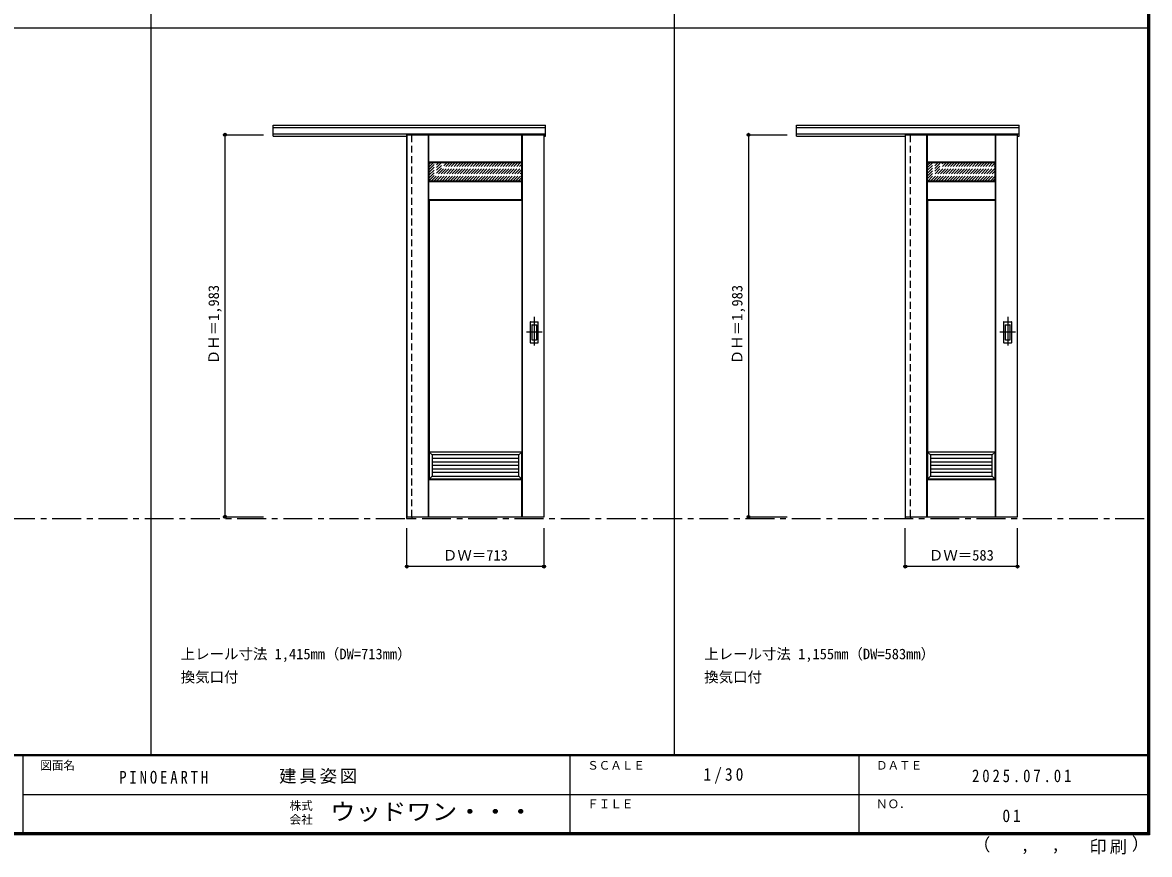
# Model space of a CAD drawing. Units: millimetres, scale not verified. Extents: x -6000 to 5700, y -4307 to 4260.
# Drawn here: x -152 to 5700, y -4307 to 12 of the extents above; entities that cross this region are included whole.
import ezdxf
from ezdxf.enums import TextEntityAlignment as Align

# ---------------------------------------------------------------- set-up
doc = ezdxf.new("R2010")
doc.units = ezdxf.units.MM
doc.header["$LTSCALE"] = 30
doc.header["$PDMODE"] = 32
doc.header["$PDSIZE"] = 15
doc.linetypes.add('CHAIN1', pattern=[8, 5, -1, 1, -1])
doc.linetypes.add('DASHED1', pattern=[1.8, 1.2, -0.6])
for name, color, linetype in [('0-1_通り芯', 4, 'CHAIN1'), ('0-2_扉', 3, 'Continuous'), ('0-3_仕上げ', 7, 'Continuous'), ('0-4_枠', 3, 'Continuous'), ('0-6_引手', 3, 'Continuous'), ('0-A_文字', 7, 'Continuous'), ('0-B_寸法', 4, 'Continuous'), ('0-C_ハッチ', 4, 'DASHED1'), ('F-1_枠', 6, 'Continuous'), ('F-A_文字', 7, 'Continuous')]:
    doc.layers.add(name, color=color, linetype=linetype)
doc.styles.add('ＭＳ ゴシック', font='')
doc.styles.get('ＭＳ ゴシック').set_extended_font_data('MS Gothic')

msp = doc.modelspace()

# ---------------------------------------------------------------- linework, layer by layer
at = {"layer": '0-1_通り芯'}
for p, q in [((2505.25, -1515), (2505.25, -1677)), ((4963.75, -1515), (4963.75, -1677)), ((2546.25, -1596), (2464.25, -1596)), ((5004.75, -1596), (4922.75, -1596))]:
    msp.add_line(p, q, dxfattribs=at)
at = {"layer": '0-1_通り芯', "color": 7}
msp.add_line((-2397.5, -2562.5), (5690, -2562.5), dxfattribs=at)
at = {"layer": '0-2_扉', "color": 4, "linetype": 'DASHED1'}
for p, q in [((1843.25, -570.5), (1843.25, -574.5)), ((4431.75, -570.5), (4431.75, -574.5))]:
    msp.add_line(p, q, dxfattribs=at)
at = {"layer": '0-2_扉'}
for p, q in [((1843.25, -570.5), (1843.25, -2553.5)), ((1843.25, -570.5), (2556.25, -570.5)), ((2556.25, -2553.5), (2556.25, -570.5)), ((4431.75, -570.5), (4431.75, -2553.5)), ((4431.75, -570.5), (5014.75, -570.5)), ((5014.75, -2553.5), (5014.75, -570.5)), ((1843.25, -2553.5), (2556.25, -2553.5)), ((4431.75, -2553.5), (5014.75, -2553.5))]:
    msp.add_line(p, q, dxfattribs=at)
at = {"layer": '0-3_仕上げ'}
for p, q in [((1955.25, -2553.5), (1955.25, -570.5)), ((1956.75, -713.5), (1956.75, -570.5)), ((1958.25, -712), (1958.25, -570.5)), ((2441.25, -712), (2441.25, -570.5)), ((2442.75, -713.5), (2442.75, -570.5)), ((2444.25, -2553.5), (2444.25, -570.5)), ((4543.75, -2553.5), (4543.75, -570.5)), ((4545.25, -713.5), (4545.25, -570.5)), ((4546.75, -712), (4546.75, -570.5)), ((4899.75, -712), (4899.75, -570.5)), ((4901.25, -713.5), (4901.25, -570.5)), ((4902.75, -2553.5), (4902.75, -570.5)), ((1958.25, -712), (1956.75, -713.5)), ((1959.25, -716), (1956.75, -713.5)), ((2441.25, -712), (1958.25, -712)), ((4546.75, -712), (4545.25, -713.5)), ((4547.75, -716), (4545.25, -713.5)), ((4899.75, -712), (4546.75, -712)), ((1956.75, -908.5), (1956.75, -813.5)), ((1958.25, -907), (1958.25, -815)), ((2441.25, -815), (1958.25, -815)), ((2440.25, -811), (2442.75, -813.5)), ((2441.25, -815), (2442.75, -813.5)), ((2441.25, -907), (2441.25, -815)), ((2442.75, -908.5), (2442.75, -813.5)), ((4545.25, -908.5), (4545.25, -813.5)), ((4546.75, -907), (4546.75, -815)), ((4899.75, -815), (4546.75, -815)), ((4898.75, -811), (4901.25, -813.5)), ((4899.75, -815), (4901.25, -813.5)), ((4899.75, -907), (4899.75, -815)), ((4901.25, -908.5), (4901.25, -813.5)), ((1958.25, -907), (1956.75, -908.5)), ((1959.25, -911), (1956.75, -908.5)), ((1958.25, -907), (2441.25, -907)), ((4546.75, -907), (4545.25, -908.5)), ((4547.75, -911), (4545.25, -908.5)), ((4546.75, -907), (4899.75, -907)), ((1959.25, -2218), (1974.25, -2233)), ((1959.25, -2218), (1959.25, -2358)), ((2440.25, -2218), (1959.25, -2218)), ((2425.25, -2233), (2440.25, -2218)), ((2440.25, -2358), (2440.25, -2218)), ((4547.75, -2218), (4562.75, -2233)), ((4547.75, -2218), (4547.75, -2358)), ((4898.75, -2218), (4547.75, -2218)), ((4883.75, -2233), (4898.75, -2218)), ((4898.75, -2358), (4898.75, -2218)), ((1956.75, -2553.5), (1956.75, -2360.5)), ((2441.25, -2362), (1958.25, -2362)), ((1958.25, -2553.5), (1958.25, -2362)), ((1974.25, -2343), (1959.25, -2358)), ((1959.25, -2358), (2440.25, -2358)), ((2440.25, -2358), (2425.25, -2343)), ((2440.25, -2358), (2442.75, -2360.5)), ((2441.25, -2362), (2442.75, -2360.5)), ((2441.25, -2553.5), (2441.25, -2362)), ((2442.75, -2553.5), (2442.75, -2360.5)), ((4545.25, -2553.5), (4545.25, -2360.5)), ((4899.75, -2362), (4546.75, -2362)), ((4546.75, -2553.5), (4546.75, -2362)), ((4562.75, -2343), (4547.75, -2358)), ((4547.75, -2358), (4898.75, -2358)), ((4898.75, -2358), (4883.75, -2343)), ((4898.75, -2358), (4901.25, -2360.5)), ((4899.75, -2362), (4901.25, -2360.5)), ((4899.75, -2553.5), (4899.75, -2362)), ((4901.25, -2553.5), (4901.25, -2360.5))]:
    msp.add_line(p, q, dxfattribs=at)
at = {"layer": '0-3_仕上げ', "color": 3}
for p, q in [((2440.25, -716), (1959.25, -716)), ((1959.25, -811), (1959.25, -716)), ((2440.25, -811), (2440.25, -716)), ((4898.75, -716), (4547.75, -716)), ((4547.75, -811), (4547.75, -716)), ((4898.75, -811), (4898.75, -716)), ((2440.25, -811), (1959.25, -811)), ((4898.75, -811), (4547.75, -811)), ((1959.25, -911), (1959.25, -2358)), ((1959.25, -911), (2440.25, -911)), ((2440.25, -911), (2440.25, -2358)), ((4547.75, -911), (4547.75, -2358)), ((4547.75, -911), (4898.75, -911)), ((4898.75, -911), (4898.75, -2358)), ((1974.25, -2233), (1974.25, -2343)), ((2425.25, -2233), (1974.25, -2233)), ((2425.25, -2251.33), (1974.25, -2251.33)), ((2425.25, -2269.67), (1974.25, -2269.67)), ((2425.25, -2343), (2425.25, -2233)), ((4562.75, -2233), (4562.75, -2343)), ((4883.75, -2233), (4562.75, -2233)), ((4883.75, -2251.33), (4562.75, -2251.33)), ((4883.75, -2269.67), (4562.75, -2269.67)), ((4883.75, -2343), (4883.75, -2233)), ((2425.25, -2288), (1974.25, -2288)), ((2425.25, -2306.33), (1974.25, -2306.33)), ((2425.25, -2324.67), (1974.25, -2324.67)), ((4883.75, -2288), (4562.75, -2288)), ((4883.75, -2306.33), (4562.75, -2306.33)), ((4883.75, -2324.67), (4562.75, -2324.67)), ((2440.25, -2358), (1959.25, -2358)), ((1974.25, -2343), (2425.25, -2343)), ((4898.75, -2358), (4547.75, -2358)), ((4562.75, -2343), (4883.75, -2343))]:
    msp.add_line(p, q, dxfattribs=at)
at = {"layer": '0-3_仕上げ'}
for points in [[(2441.25, -712), (2442.75, -713.5), (2440.25, -716)], [(4899.75, -712), (4901.25, -713.5), (4898.75, -716)], [(1958.25, -815), (1956.75, -813.5), (1959.25, -811)], [(4546.75, -815), (4545.25, -813.5), (4547.75, -811)], [(2441.25, -907), (2442.75, -908.5), (2440.25, -911)], [(4899.75, -907), (4901.25, -908.5), (4898.75, -911)], [(1958.25, -2362), (1956.75, -2360.5), (1959.25, -2358)], [(4546.75, -2362), (4545.25, -2360.5), (4547.75, -2358)]]:
    msp.add_lwpolyline(points, dxfattribs=at)
at = {"layer": '0-4_枠'}
for p, q in [((1149.25, -520.5), (2564.25, -520.5)), ((1149.25, -577.5), (1149.25, -520.5)), ((2564.25, -577.5), (2564.25, -520.5)), ((3867.75, -520.5), (5022.75, -520.5)), ((3867.75, -577.5), (3867.75, -520.5)), ((5022.75, -577.5), (5022.75, -520.5)), ((1149.25, -533.5), (2564.25, -533.5)), ((1149.25, -565.5), (2564.25, -565.5)), ((1149.25, -577.5), (1843.25, -577.5)), ((1842.25, -565.5), (1842.25, -2562.5)), ((1870.25, -570.5), (1870.25, -565.5)), ((2556.25, -577.5), (2564.25, -577.5)), ((3867.75, -533.5), (5022.75, -533.5)), ((3867.75, -565.5), (5022.75, -565.5)), ((3867.75, -577.5), (4431.75, -577.5)), ((4430.75, -565.5), (4430.75, -2562.5)), ((4458.75, -570.5), (4458.75, -565.5)), ((5014.75, -577.5), (5022.75, -577.5)), ((1842.25, -2562.5), (1870.25, -2562.5)), ((1870.25, -2553.5), (1870.25, -2562.5)), ((4430.75, -2562.5), (4458.75, -2562.5)), ((4458.75, -2553.5), (4458.75, -2562.5))]:
    msp.add_line(p, q, dxfattribs=at)
at = {"layer": '0-4_枠', "color": 4, "linetype": 'DASHED1'}
for p, q in [((1870.25, -2553.5), (1870.25, -570.5)), ((4458.75, -2553.5), (4458.75, -570.5))]:
    msp.add_line(p, q, dxfattribs=at)
at = {"layer": '0-6_引手'}
for p, q in [((2484.25, -1542.5), (2484.25, -1649.5)), ((2485.75, -1541), (2524.75, -1541)), ((2526.25, -1649.5), (2526.25, -1542.5)), ((4942.75, -1542.5), (4942.75, -1649.5)), ((4944.25, -1541), (4983.25, -1541)), ((4984.75, -1649.5), (4984.75, -1542.5)), ((2485.75, -1651), (2524.75, -1651)), ((4944.25, -1651), (4983.25, -1651))]:
    msp.add_line(p, q, dxfattribs=at)
at = {"layer": '0-6_引手', "color": 7}
for p, q in [((2492.75, -1558.5), (2492.75, -1633.5)), ((2494.25, -1557), (2516.25, -1557)), ((2517.75, -1633.5), (2517.75, -1558.5)), ((4951.25, -1558.5), (4951.25, -1633.5)), ((4952.75, -1557), (4974.75, -1557)), ((4976.25, -1633.5), (4976.25, -1558.5)), ((2494.25, -1635), (2516.25, -1635)), ((4952.75, -1635), (4974.75, -1635))]:
    msp.add_line(p, q, dxfattribs=at)
at = {"layer": '0-6_引手'}
for centre, start, end in [((2485.75, -1542.5), 90, 180), ((2524.75, -1542.5), 0, 90), ((4944.25, -1542.5), 90, 180), ((4983.25, -1542.5), 0, 90), ((2485.75, -1649.5), 180, 270), ((2524.75, -1649.5), 270, 0), ((4944.25, -1649.5), 180, 270), ((4983.25, -1649.5), 270, 0)]:
    msp.add_arc(centre, 1.5, start, end, dxfattribs=at)
at = {"layer": '0-6_引手', "color": 7}
for centre, start, end in [((2494.25, -1558.5), 90, 180), ((2516.25, -1558.5), 0, 90), ((4952.75, -1558.5), 90, 180), ((4974.75, -1558.5), 0, 90), ((2494.25, -1633.5), 180, 270), ((2516.25, -1633.5), 270, 0), ((4952.75, -1633.5), 180, 270), ((4974.75, -1633.5), 270, 0)]:
    msp.add_arc(centre, 1.5, start, end, dxfattribs=at)
at = {"layer": '0-B_寸法'}
for p, q in [((899.25, -570.5), (899.25, -2553.5)), ((899.25, -570.5), (1099.25, -570.5)), ((3617.75, -570.5), (3617.75, -2553.5)), ((3617.75, -570.5), (3817.75, -570.5)), ((899.25, -2553.5), (1099.25, -2553.5)), ((3617.75, -2553.5), (3817.75, -2553.5)), ((1843.25, -2812.5), (1843.25, -2612.5)), ((2556.25, -2812.5), (2556.25, -2612.5)), ((4431.75, -2812.5), (4431.75, -2612.5)), ((5014.75, -2812.5), (5014.75, -2612.5)), ((2556.25, -2812.5), (1843.25, -2812.5)), ((5014.75, -2812.5), (4431.75, -2812.5))]:
    msp.add_line(p, q, dxfattribs=at)
at = {"layer": '0-B_寸法', "color": 7}
for p in [(899.25, -570.5), (3617.75, -570.5), (899.25, -2553.5), (3617.75, -2553.5), (1843.25, -2812.5), (2556.25, -2812.5), (4431.75, -2812.5), (5014.75, -2812.5)]:
    msp.add_point(p, dxfattribs=at)
at = {"layer": '0-C_ハッチ'}
for p, q in [((1959.25, -736.8), (1980.05, -716)), ((1959.25, -750.94), (1994.19, -716)), ((1959.25, -779.23), (2022.48, -716)), ((1959.25, -793.37), (2036.62, -716)), ((1959.25, -807.51), (2050.76, -716)), ((1959.25, -765.08), (2008.33, -716)), ((1959.25, -722.66), (1965.91, -716)), ((1969.9, -811), (2064.9, -716)), ((1984.04, -811), (2079.04, -716)), ((1998.19, -811), (2093.19, -716)), ((2012.33, -811), (2107.33, -716)), ((2026.47, -811), (2121.47, -716)), ((2040.61, -811), (2135.61, -716)), ((2054.75, -811), (2149.75, -716)), ((2068.9, -811), (2163.9, -716)), ((2083.04, -811), (2178.04, -716)), ((2097.18, -811), (2192.18, -716)), ((2111.32, -811), (2206.32, -716)), ((2125.47, -811), (2220.47, -716)), ((2139.61, -811), (2234.61, -716)), ((2153.75, -811), (2248.75, -716)), ((2167.89, -811), (2262.89, -716)), ((2182.03, -811), (2277.03, -716)), ((2196.18, -811), (2291.18, -716)), ((2210.32, -811), (2305.32, -716)), ((2224.46, -811), (2319.46, -716)), ((2238.6, -811), (2333.6, -716)), ((2252.74, -811), (2347.74, -716)), ((2266.89, -811), (2361.89, -716)), ((2281.03, -811), (2376.03, -716)), ((2295.17, -811), (2390.17, -716)), ((2309.31, -811), (2404.31, -716)), ((2323.46, -811), (2418.46, -716)), ((2337.6, -811), (2432.6, -716)), ((2351.74, -811), (2440.25, -722.49)), ((2365.88, -811), (2440.25, -736.63)), ((2380.02, -811), (2440.25, -750.77)), ((4547.75, -797.58), (4629.33, -716)), ((4547.75, -783.44), (4615.19, -716)), ((4547.75, -769.29), (4601.04, -716)), ((4547.75, -755.15), (4586.9, -716)), ((4547.75, -741.01), (4572.76, -716)), ((4547.75, -726.87), (4558.62, -716)), ((4548.47, -811), (4643.47, -716)), ((4562.61, -811), (4657.61, -716)), ((4576.76, -811), (4671.76, -716)), ((4590.9, -811), (4685.9, -716)), ((4605.04, -811), (4700.04, -716)), ((4619.18, -811), (4714.18, -716)), ((4633.32, -811), (4728.32, -716)), ((4647.47, -811), (4742.47, -716)), ((4661.61, -811), (4756.61, -716)), ((4675.75, -811), (4770.75, -716)), ((4689.89, -811), (4784.89, -716)), ((4704.03, -811), (4799.03, -716)), ((4718.18, -811), (4813.18, -716)), ((4732.32, -811), (4827.32, -716)), ((4746.46, -811), (4841.46, -716)), ((4760.6, -811), (4855.6, -716)), ((4774.74, -811), (4869.74, -716)), ((4788.89, -811), (4883.89, -716)), ((4803.03, -811), (4898.03, -716)), ((4817.17, -811), (4898.75, -729.42)), ((4831.31, -811), (4898.75, -743.56)), ((4845.46, -811), (4898.75, -757.71)), ((2394.17, -811), (2440.25, -764.92)), ((2408.31, -811), (2440.25, -779.06)), ((2422.45, -811), (2440.25, -793.2)), ((2436.59, -811), (2440.25, -807.34)), ((4859.6, -811), (4898.75, -771.85)), ((4873.74, -811), (4898.75, -785.99)), ((4887.88, -811), (4898.75, -800.13))]:
    msp.add_line(p, q, dxfattribs=at)
at = {"layer": 'F-1_枠'}
for p, q in [((515, -3790), (515, 4175)), ((3233.5, -3790), (3233.5, 4175)), ((5690, 4175), (5690, -4205)), ((5695, 4175), (5695, -4205)), ((5700, 4175), (5700, -4205)), ((-6000, -15.5), (5700, -15.5)), ((5700, -3790), (-6000, -3790)), ((5700, -3795), (-6000, -3795)), ((-150, -3795), (-150, -4195)), ((2690, -3795), (2690, -4195)), ((4190, -3795), (4190, -4195)), ((-150, -3995), (5690, -3995.01)), ((5700, -4195), (-6000, -4195)), ((5700, -4200), (-6000, -4200)), ((5700, -4205), (-6000, -4205))]:
    msp.add_line(p, q, dxfattribs=at)

# ---------------------------------------------------------------- texts
at = {"layer": '0-A_文字', "style": 'ＭＳ ゴシック'}
for s, p in [('上レール寸法 1,415mm（DW=713mm）', (669.25, -3310)), ('上レール寸法 1,155mm（DW=583mm）', (3387.75, -3310)), ('換気口付', (669.25, -3430)), ('換気口付', (3387.75, -3430))]:
    msp.add_text(s, height=54.99, dxfattribs=at).set_placement(p, align=Align.BOTTOM_LEFT)
at = {"layer": '0-B_寸法', "color": 7, "style": 'ＭＳ ゴシック'}
for p in [(884.25, -1762.25), (3602.75, -1762.25)]:
    msp.add_text('ＤＨ＝1,983', height=54.99, rotation=90, dxfattribs=at).set_placement(p, align=Align.BOTTOM_LEFT)
for s, p in [('ＤＷ＝713', (2031, -2797.5)), ('ＤＷ＝583', (4554.5, -2797.5))]:
    msp.add_text(s, height=54.99, dxfattribs=at).set_placement(p, align=Align.BOTTOM_LEFT)
at = {"layer": 'F-A_文字', "style": 'ＭＳ ゴシック'}
for s, height, p in [('図面名', 43.99, (-60, -3880)), ('ＳＣＡＬＥ', 43.99, (2780, -3880)), ('ＤＡＴＥ', 43.99, (4280, -3880)), ('株式', 43.99, (1235, -4089)), ('ＦＩＬＥ', 43.99, (2780, -4080)), ('ＮＯ．', 43.99, (4280, -4080)), ('会社', 43.99, (1235, -4161)), ('（', 65.98, (4784.03, -4308.31)), ('）', 65.98, (5608.4, -4304.13)), (',', 65.98, (5031.28, -4308.31)), (',', 65.98, (5190.2, -4305.53))]:
    msp.add_text(s, height=height, dxfattribs=at).set_placement(p, align=Align.BOTTOM_LEFT)
at = {"layer": 'F-A_文字', "style": 'ＭＳ ゴシック', "width": 1.1}
msp.add_text('ウッドワン・・・', height=87.98, dxfattribs=at).set_placement((1445, -4155), align=Align.BOTTOM_LEFT)
at = {"layer": 'F-A_文字', "char_height": 65.98, "attachment_point": 7, "style": 'ＭＳ ゴシック'}
for s, insert in [('\\T1.17;建具姿図', (1180.42, -3940)), ('\\T1.38;\\W0.9;1/30', (3383.75, -3940)), ('\\T1.39;\\W0.85;PINOEARTH', (350, -3940)), ('\\T1.39;\\W0.85;2025.07.01', (4778.75, -3932.5)), ('\\T1.36;\\W0.9;01', (4936.25, -4140)), ('\\T1.17;印刷', (5388.15, -4306.92))]:
    msp.add_mtext(s, dxfattribs=dict(at, insert=insert))

doc.saveas('drawing.dxf')
